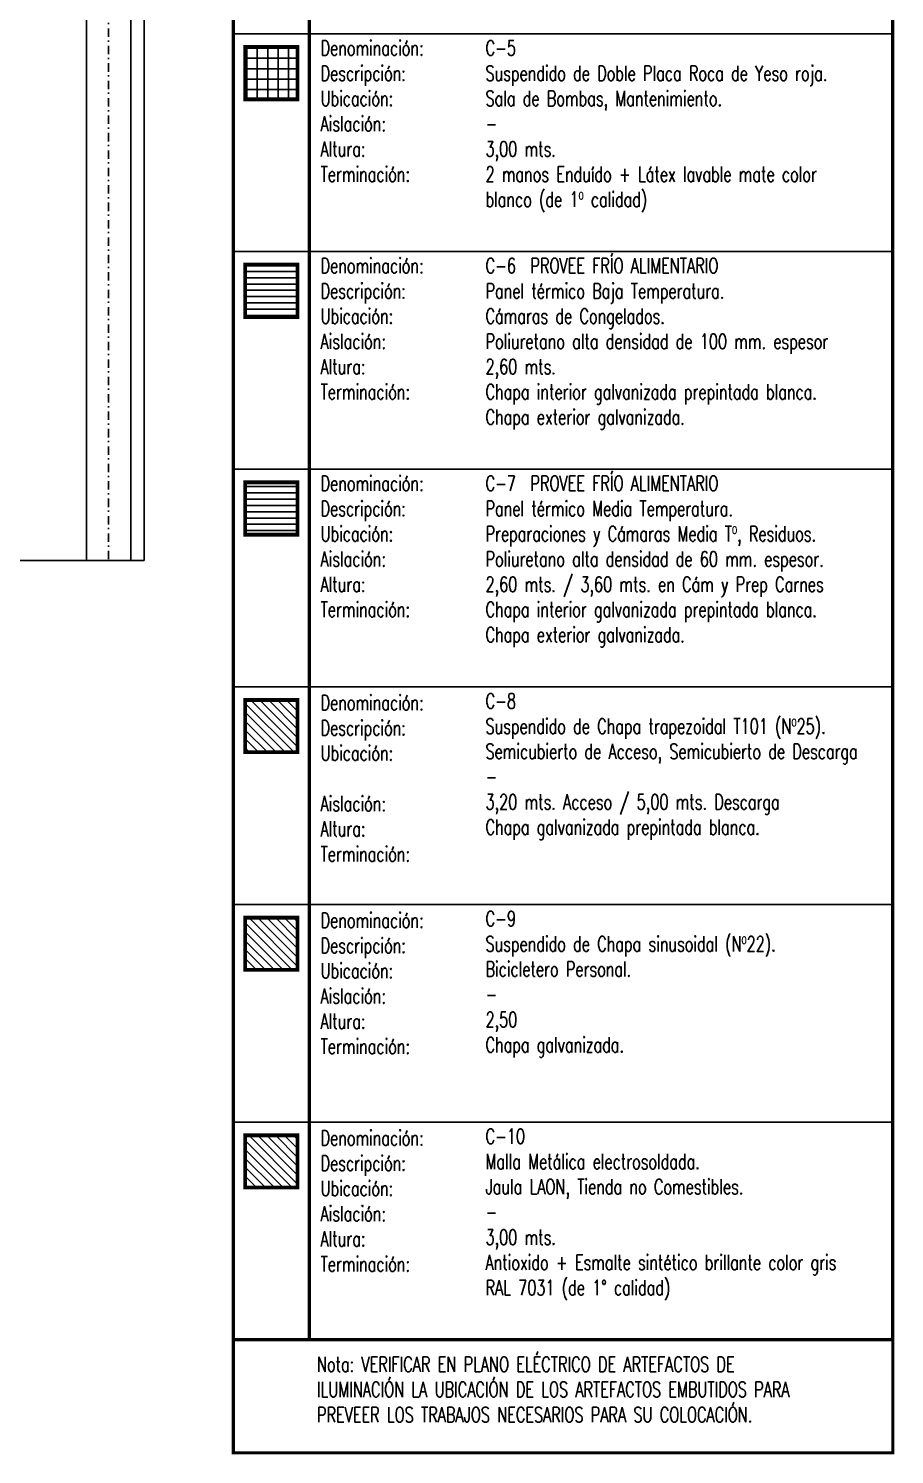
# Model space of a CAD drawing. Header units: millimetres. Extents: x -77 to 207, y -160 to 187.
# Drawn here: x 75.5 to 206.8, y -160.3 to 55.9 of the extents above; entities that cross this region are included whole.
import ezdxf
from ezdxf.xclip import XClip

# ---------------------------------------------------------------- set-up
doc = ezdxf.new("R2010")
doc.units = ezdxf.units.MM
doc.header["$LTSCALE"] = 0.1
doc.linetypes.add('X REF - ANELO INST bind$0$X REF - ANELO EXT$0$DASHDOT', pattern=[25.4, 12.7, -6.35, 0, -6.35])
for name, color, linetype in [('A-ROTULO', 251, 'Continuous'), ('C05 PRY roja', 10, 'Continuous'), ('C06 P baja Tº', 180, 'Continuous'), ('C07 P media Tº', 140, 'Continuous'), ('C08 CH trapezoidal', 148, 'Continuous'), ('C09 CH sinusoidal', 40, 'Continuous'), ('C10 Malla Metalica', 244, 'Continuous'), ('X REF - ANELO INST bind$0$X REF - ANELO EXT$0$RLV-CORDONES', 8, 'Continuous'), ('X REF - ANELO INST bind$0$X REF - ANELO EXT$0$RLV-EJE DE CALLE', 8, 'X REF - ANELO INST bind$0$X REF - ANELO EXT$0$DASHDOT')]:
    doc.layers.add(name, color=color, linetype=linetype)
doc.styles.add('ROMANS', font='romans.shx', dxfattribs={"width": 0.7})

# ---------------------------------------------------------------- blocks, each defined once
blk = doc.blocks.new('X REF - ANELO INST bind$0$X REF - ANELO EXT')
at = {"layer": 'X REF - ANELO INST bind$0$X REF - ANELO EXT$0$RLV-CORDONES'}
blk.add_line((90.97, -142.88), (90.97, 77.49), dxfattribs=at)
blk.add_lwpolyline([(75.47, -142.88, 0.005644), (79.95, -132.49, 0.078693), (84.27, -109.36), (84.27, 77.49)], format="xyb", dxfattribs=at)
at = {"layer": 'X REF - ANELO INST bind$0$X REF - ANELO EXT$0$RLV-EJE DE CALLE'}
blk.add_line((87.62, 77.49), (87.62, -142.88), dxfattribs=at)
blk = doc.blocks.new('X REF - ANELO INST bind$0$X REF - ANELO')
blk.add_blockref('X REF - ANELO INST bind$0$X REF - ANELO EXT', (0, 0))
blk = doc.blocks.new('X REF - ANELO INST bind')
ref = blk.add_blockref('X REF - ANELO INST bind$0$X REF - ANELO', (0, 0))
XClip(ref).set_block_clipping_path([(-76.9680737415, -24.7711317477), (92.9860355418, 61.1669630168)])

msp = doc.modelspace()

# ---------------------------------------------------------------- hatches: boundary and pattern name
at = {"layer": 'C05 PRY roja'}
h = msp.add_hatch(dxfattribs=at)
h.set_pattern_fill('NET', color=256, scale=0.5, angle=90, style=0)
h.set_pattern_definition([(90, (-4.1461, -121.6618), (-1.5875, 1e-16), []), (180, (-4.1461, -121.6618), (-2e-16, -1.5875), [])])
h.paths.add_polyline_path([(108.333, 53.08), (116.26, 53.08), (116.26, 45.153), (108.333, 45.153)])
at = {"layer": 'C06 P baja Tº'}
h = msp.add_hatch(dxfattribs=at)
h.set_pattern_fill('ANSI31', color=256, scale=0.3, angle=135, style=0)
h.set_pattern_definition([(180, (-2e-06, -20), (-2e-16, -0.9525), [])])
h.paths.add_polyline_path([(108.333, 20.08), (116.26, 20.08), (116.26, 12.153), (108.333, 12.153)])
at = {"layer": 'C07 P media Tº'}
h = msp.add_hatch(dxfattribs=at)
h.set_pattern_fill('ANSI31', color=256, scale=0.3, angle=135, style=0)
h.set_pattern_definition([(180, (-2e-06, -25), (-2e-16, -0.9525), [])])
h.paths.add_polyline_path([(108.333, -12.92), (116.26, -12.92), (116.26, -20.847), (108.333, -20.847)])
at = {"layer": 'C08 CH trapezoidal'}
h = msp.add_hatch(dxfattribs=at)
h.set_pattern_fill('ANSI31', color=256, scale=0.3, angle=90, style=0)
h.set_pattern_definition([(135, (-2e-06, -58), (-0.673519, -0.673519), [])])
h.paths.add_polyline_path([(108.333, -45.92), (116.26, -45.92), (116.26, -53.847), (108.333, -53.847)])
at = {"layer": 'C09 CH sinusoidal'}
h = msp.add_hatch(dxfattribs=at)
h.set_pattern_fill('ANSI31', color=256, scale=0.3, angle=90, style=0)
h.set_pattern_definition([(135, (-2e-06, -63), (-0.673519, -0.673519), [])])
h.paths.add_polyline_path([(108.333, -78.92), (116.26, -78.92), (116.26, -86.847), (108.333, -86.847)])
at = {"layer": 'C10 Malla Metalica'}
h = msp.add_hatch(dxfattribs=at)
h.set_pattern_fill('ANSI31', color=256, scale=0.3, angle=90, style=0)
h.set_pattern_definition([(135, (-2e-06, -96), (-0.673519, -0.673519), [])])
h.paths.add_polyline_path([(108.333, -111.92), (116.26, -111.92), (116.26, -119.847), (108.333, -119.847)])

# ---------------------------------------------------------------- linework, layer by layer
for p, q in [((106.531, 55.08), (206.531, 55.08)), ((106.531, 22.08), (206.531, 22.08)), ((106.531, -10.92), (206.531, -10.92)), ((106.531, -43.92), (206.531, -43.92)), ((106.531, -76.92), (206.531, -76.92)), ((106.531, -109.92), (206.531, -109.92))]:
    msp.add_line(p, q)
at = {"layer": 'A-ROTULO', "const_width": 0.5}
for points in [[(206.531, 187.08), (106.531, 187.08), (106.531, -142.92), (206.531, -142.92)], [(106.531, -142.92), (206.55, -142.92), (206.55, -160.068), (106.531, -160.068)]]:
    msp.add_lwpolyline(points, close=True, dxfattribs=at)
msp.add_lwpolyline([(118.063, 186.664), (118.063, -142.92)], dxfattribs=at)
at = {"layer": 'C05 PRY roja', "const_width": 0.579}
msp.add_lwpolyline([(108.333, 53.08), (116.26, 53.08), (116.26, 45.153), (108.333, 45.153)], close=True, dxfattribs=at)
at = {"layer": 'C06 P baja Tº', "const_width": 0.579}
msp.add_lwpolyline([(108.333, 20.08), (116.26, 20.08), (116.26, 12.153), (108.333, 12.153)], close=True, dxfattribs=at)
at = {"layer": 'C07 P media Tº', "const_width": 0.579}
msp.add_lwpolyline([(108.333, -12.92), (116.26, -12.92), (116.26, -20.847), (108.333, -20.847)], close=True, dxfattribs=at)
at = {"layer": 'C08 CH trapezoidal', "const_width": 0.579}
msp.add_lwpolyline([(108.333, -45.92), (116.26, -45.92), (116.26, -53.847), (108.333, -53.847)], close=True, dxfattribs=at)
at = {"layer": 'C09 CH sinusoidal', "const_width": 0.579}
msp.add_lwpolyline([(108.333, -78.92), (116.26, -78.92), (116.26, -86.847), (108.333, -86.847)], close=True, dxfattribs=at)
at = {"layer": 'C10 Malla Metalica', "const_width": 0.579}
msp.add_lwpolyline([(108.333, -111.92), (116.26, -111.92), (116.26, -119.847), (108.333, -119.847)], close=True, dxfattribs=at)

# ---------------------------------------------------------------- block references
msp.add_blockref('X REF - ANELO INST bind', (0, 0))

# ---------------------------------------------------------------- texts
at = {"layer": 'A-ROTULO', "color": 7, "insert": (119.229, -145.489), "char_height": 2.294611, "width": 81.99998, "attachment_point": 1, "style": 'ROMANS'}
msp.add_mtext('{\\W0.7;\\C2;Nota: VERIFICAR EN PLANO ELÉCTRICO DE ARTEFACTOS DE ILUMINACIÓN LA UBICACIÓN DE LOS ARTEFACTOS EMBUTIDOS PARA PREVEER LOS TRABAJOS NECESARIOS PARA SU COLOCACIÓN.}', dxfattribs=at)
at = {"layer": 'C05 PRY roja', "color": 7, "char_height": 2.29461, "attachment_point": 1, "style": 'ROMANS'}
for s, insert, width in [('{\\C2;Denominación:} \\P{\\C2;Descripción:  }     \\PUbicación:  \\PAislación:\\PAltura:\\PTerminación:\\P         ', (119.765, 54.075), 97.4836), ('{\\C2;C-5\\PSuspendido de Doble Placa Roca de Yeso roja.\\P}Sala de Bombas, Mantenimiento.\\P-\\P3,00 mts.\\P2 manos Enduído + Látex lavable mate color blanco (de 1º calidad)', (144.784, 54.075), 60.03439)]:
    msp.add_mtext(s, dxfattribs=dict(at, insert=insert, width=width))
at = {"layer": 'C06 P baja Tº', "color": 7, "char_height": 2.29461, "attachment_point": 1, "style": 'ROMANS'}
for s, insert, width in [('{\\C2;C-6  \\C10;PROVEE FRÍO ALIMENTARIO\\C2;\\PPanel térmico Baja Temperatura.\\P}Cámaras de Congelados.\\PPoliuretano alta densidad de 100 mm. espesor\\P2,60 mts. \\PChapa interior galvanizada prepintada blanca.\\PChapa exterior galvanizada.', (144.784, 21.075), 60.03439), ('{\\C2;Denominación:} \\P{\\C2;Descripción:  }     \\PUbicación:  \\PAislación:\\PAltura:\\PTerminación:\\P         ', (119.765, 21.075), 97.4836)]:
    msp.add_mtext(s, dxfattribs=dict(at, insert=insert, width=width))
at = {"layer": 'C07 P media Tº', "color": 7, "char_height": 2.29461, "attachment_point": 1, "style": 'ROMANS'}
for s, insert, width in [('{\\C2;Denominación:} \\P{\\C2;Descripción:  }     \\PUbicación: \\PAislación:\\PAltura:\\PTerminación:\\P         ', (119.765, -11.925), 97.4836), ('{\\C2;C-7  \\C10;PROVEE FRÍO ALIMENTARIO\\C2;\\PPanel térmico Media Temperatura.\\P}Preparaciones y Cámaras Media Tº, Residuos.\\PPoliuretano alta densidad de 60 mm. espesor.\\P2,60 mts. / 3,60 mts. en Cám y Prep Carnes Chapa interior galvanizada prepintada blanca.\\PChapa exterior galvanizada.', (144.784, -11.925), 60.03439)]:
    msp.add_mtext(s, dxfattribs=dict(at, insert=insert, width=width))
at = {"layer": 'C08 CH trapezoidal', "color": 7, "char_height": 2.29461, "attachment_point": 1, "style": 'ROMANS'}
for s, insert, width in [('{\\C2;Denominación:} \\P{\\C2;Descripción:  }     \\PUbicación:\\P  \\PAislación:\\PAltura:\\PTerminación:\\P         ', (119.765, -45.176), 97.4836), ('{\\C2;C-8\\PSuspendido de Chapa trapezoidal T101 (Nº25).\\P}Semicubierto de Acceso, Semicubierto de Descarga\\P-\\P3,20 mts. Acceso / 5,00 mts. Descarga\\PChapa galvanizada prepintada blanca.', (144.784, -44.925), 61.74716)]:
    msp.add_mtext(s, dxfattribs=dict(at, insert=insert, width=width))
at = {"layer": 'C09 CH sinusoidal', "color": 7, "char_height": 2.29461, "attachment_point": 1, "style": 'ROMANS'}
for s, insert, width in [('{\\C2;Denominación:} \\P{\\C2;Descripción:  }     \\PUbicación:  \\PAislación:\\PAltura:\\PTerminación:\\P         ', (119.765, -78.176), 97.4836), ('{\\C2;C-9\\PSuspendido de Chapa sinusoidal (Nº22).\\P}Bicicletero Personal.\\P-\\P2,50\\PChapa galvanizada.', (144.784, -77.926), 60.03439)]:
    msp.add_mtext(s, dxfattribs=dict(at, insert=insert, width=width))
at = {"layer": 'C10 Malla Metalica', "color": 7, "char_height": 2.29461, "attachment_point": 1, "style": 'ROMANS'}
for s, insert, width in [('{\\C2;Denominación:} \\P{\\C2;Descripción:  }     \\PUbicación:  \\PAislación:\\PAltura:\\PTerminación:\\P         ', (119.765, -111.176), 97.4836), ('{\\C2;C-10\\PMalla Metálica electrosoldada.\\P}Jaula LAON, Tienda no Comestibles.\\P-\\P3,00 mts.\\PAntioxido + Esmalte sintético brillante color gris RAL 7031 (de 1° calidad)', (144.784, -110.926), 60.03439)]:
    msp.add_mtext(s, dxfattribs=dict(at, insert=insert, width=width))

doc.saveas('drawing.dxf')
